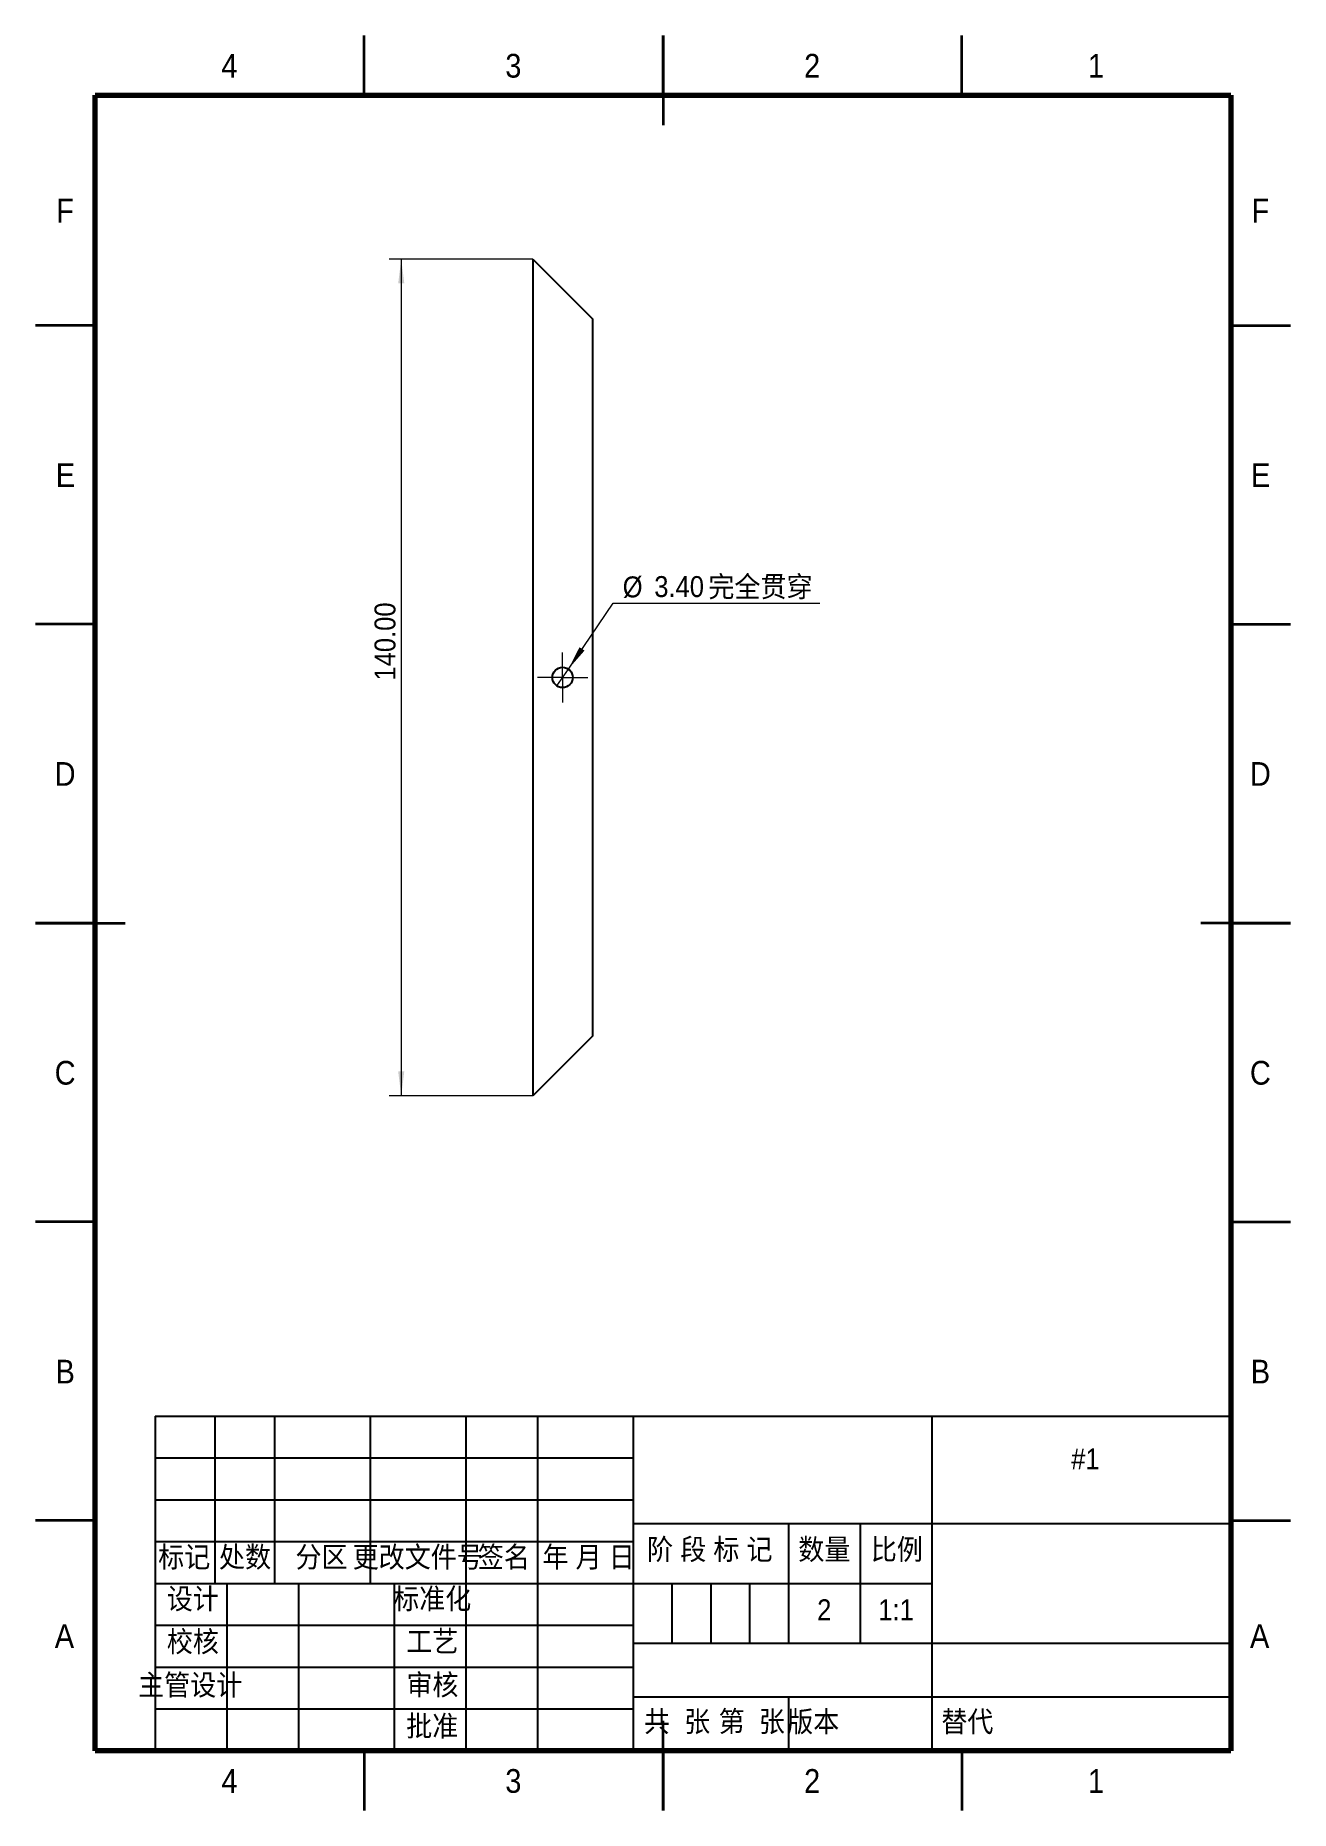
# Model space of a CAD drawing. Header units: millimetres. Extents: x 0 to 210, y 0 to 297.
import ezdxf

# ---------------------------------------------------------------- set-up
doc = ezdxf.new("R2010")
doc.units = ezdxf.units.MM
for name, color, linetype in [('10', 7, 'Continuous'), ('5', 7, 'Continuous'), ('SLD-0', 7, 'Continuous')]:
    doc.layers.add(name, color=color, linetype=linetype)
doc.styles.add('SLDTEXTSTYLE0', font='GOTHIC.TTF', dxfattribs={"width": 0.913})
doc.styles.add('SLDTEXTSTYLE1', font='GOTHIC.TTF', dxfattribs={"width": 0.913, "bigfont": 'bigfont'})
doc.dimstyles.new('SLDDIMSTYLE0', dxfattribs={"dimtxt": 3.5, "dimasz": 4.08, "dimexe": 0, "dimexo": 0.0625, "dimgap": 0.875, "dimtad": 1, "dimrnd": 1e-09, "dimzin": 4, "dimdsep": 46, "dimtxsty": 'SLDTEXTSTYLE0', "dimsah": 1, "dimcen": 0.09, "dimadec": 0, "dimazin": 1, "dimtfac": 1, "dimtofl": 0, "dimtmove": 0, "dimatfit": 3, "dimfxl": 1, "dimfrac": 2, "dimtolj": 1, "dimtzin": 12, "dimarcsym": 0})
doc.dimstyles.new('SLDDIMSTYLE1', dxfattribs={"dimtxt": 3.5, "dimasz": 4.08, "dimexe": 0, "dimexo": 0.0625, "dimgap": 0.875, "dimtad": 0, "dimtih": 1, "dimtoh": 1, "dimrnd": 1e-09, "dimzin": 4, "dimdsep": 46, "dimtxsty": 'SLDTEXTSTYLE0', "dimblk1": 'NONE', "dimsah": 1, "dimcen": 0, "dimadec": 0, "dimazin": 1, "dimtfac": 1, "dimtmove": 0, "dimatfit": 3, "dimldrblk": 'NONE', "dimfxl": 1, "dimfrac": 2, "dimtolj": 1, "dimtzin": 12, "dimarcsym": 0})

# ---------------------------------------------------------------- blocks, each defined once
blk = doc.blocks.new('_D')
at = {"color": 7, "linetype": 'Continuous', "lineweight": 0}
for p, q in [((83.2, 259.59), (59.2, 259.59)), ((61.2, 259.59), (61.2, 119.59)), ((83.2, 119.59), (59.2, 119.59))]:
    blk.add_line(p, q, dxfattribs=at)
at = {"color": 7, "linetype": 'Continuous', "lineweight": 18}
for points in [[(61.2, 259.59), (60.69, 255.51), (61.71, 255.51)], [(61.2, 119.59), (61.71, 123.67), (60.69, 123.67)]]:
    blk.add_solid(points, dxfattribs=at)
at = {"color": 7, "linetype": 'Continuous', "lineweight": 18, "insert": (56.73, 189.07), "char_height": 3.5, "attachment_point": 1, "rotation": 90, "style": 'SLDTEXTSTYLE0'}
blk.add_mtext('140.00', dxfattribs=at)
blk = doc.blocks.new('_D_1')
at = {"color": 7, "linetype": 'Continuous', "lineweight": 0}
for p, q in [((89.16, 190.99), (96.67, 202.02)), ((96.67, 202.02), (131.25, 202.02)), ((87.24, 188.18), (89.16, 190.99))]:
    blk.add_line(p, q, dxfattribs=at)
at = {"color": 7, "linetype": 'Continuous', "lineweight": 18}
blk.add_solid([(89.16, 190.99), (91.87, 194.08), (91.03, 194.65)], dxfattribs=at)
at = {"color": 7, "linetype": 'Continuous', "lineweight": 18, "char_height": 3.5, "attachment_point": 1}
for s, insert, style in [('%%c', (98.26, 206.49), 'SLDTEXTSTYLE0'), ('3.40', (103.54, 206.54), 'SLDTEXTSTYLE0'), ('完全贯穿', (112.59, 206.54), 'SLDTEXTSTYLE1')]:
    blk.add_mtext(s, dxfattribs=dict(at, insert=insert, style=style))
blk = doc.blocks.new('_None')
blk = doc.blocks.new('SW_CENTERMARKSYMBOL_0')
at = {"color": 0, "linetype": 'Continuous', "lineweight": 18}
for p, q in [((0, 2.5), (0, 4.2)), ((-2.5, 0), (-4.2, 0)), ((0, 0), (-2.5, 0)), ((0, 0), (0, 2.5)), ((0, 0), (0, -2.5)), ((0, 0), (2.5, 0)), ((2.5, 0), (4.2, 0)), ((0, -2.5), (0, -4.2))]:
    blk.add_line(p, q, dxfattribs=at)

msp = doc.modelspace()

# ---------------------------------------------------------------- linework, layer by layer
at = {"color": 7, "linetype": 'Continuous', "lineweight": 35}
for p, q in [((55, 287), (55, 297)), ((105, 297), (105, 282)), ((105, 287), (105, 297)), ((155, 287), (155, 297)), ((10, 248.5), (0, 248.5)), ((200, 248.5), (210, 248.5)), ((10, 198.5), (0, 198.5)), ((200, 198.5), (210, 198.5)), ((0, 148.5), (15, 148.5)), ((10, 148.5), (0, 148.5)), ((210, 148.5), (195, 148.5)), ((200, 148.5), (210, 148.5)), ((10, 98.5), (0, 98.5)), ((200, 98.5), (210, 98.5)), ((10, 48.5), (0, 48.5)), ((200, 48.5), (210, 48.5)), ((105, 0), (105, 15)), ((55, 10), (55, 0)), ((105, 10), (105, 0)), ((155, 10), (155, 0))]:
    msp.add_line(p, q, dxfattribs=at)
at = {"color": 7, "linetype": 'Continuous', "lineweight": 70}
for p, q in [((10, 10), (10, 287)), ((10, 287), (200, 287)), ((200, 287), (200, 10)), ((200, 10), (10, 10))]:
    msp.add_line(p, q, dxfattribs=at)
at = {"color": 7, "linetype": 'Continuous', "lineweight": 25}
for p, q in [((83.199, 259.588), (93.199, 249.588)), ((83.199, 259.588), (83.199, 119.588)), ((93.199, 249.588), (93.199, 129.588)), ((93.199, 129.588), (83.199, 119.588))]:
    msp.add_line(p, q, dxfattribs=at)
msp.add_circle((88.199, 189.588), 1.7, dxfattribs=at)
at = {"layer": '10', "color": 7, "lineweight": 25}
for p, q in [((30, 66), (30, 38)), ((40, 66), (40, 38)), ((56, 66), (56, 38)), ((72, 66), (72, 10)), ((84, 66), (84, 10)), ((100, 66), (100, 10)), ((150, 66), (150, 38)), ((100, 48), (200, 48)), ((125.986, 48), (125.986, 28)), ((138, 48), (138, 28)), ((20, 45), (100, 45)), ((20, 38), (150, 38)), ((32, 38), (32, 10)), ((44, 38), (44, 10)), ((60, 38), (60, 10)), ((150, 38), (150, 10)), ((20, 31), (100, 31)), ((100, 28), (200, 28)), ((20, 24), (100, 24)), ((100, 19), (200, 19)), ((20, 17), (100, 17))]:
    msp.add_line(p, q, dxfattribs=at)
at = {"layer": '10', "color": 7}
for p, q in [((20, 59), (100, 59)), ((20, 52), (100, 52))]:
    msp.add_line(p, q, dxfattribs=at)
at = {"layer": '5', "color": 7, "lineweight": 25}
for q in [(200, 66), (20, 10)]:
    msp.add_line((20, 66), q, dxfattribs=at)
at = {"layer": 'SLD-0'}
for p, q in [((106.5, 38), (106.5, 28)), ((113, 38), (113, 28)), ((119.5, 38), (119.5, 28))]:
    msp.add_line(p, q, dxfattribs=at)
at = {"layer": 'SLD-0', "lineweight": 25}
msp.add_line((125.986, 19), (125.986, 10), dxfattribs=at)

# ---------------------------------------------------------------- block references
at = {"color": 7, "linetype": 'Continuous', "lineweight": 0}
msp.add_blockref('SW_CENTERMARKSYMBOL_0', (88.199, 189.588), dxfattribs=at)

# ---------------------------------------------------------------- texts
at = {"color": 7, "linetype": 'Continuous', "lineweight": 0, "char_height": 3.969, "attachment_point": 2, "style": 'SLDTEXTSTYLE0'}
for s, insert in [('4', (32.46, 293.925)), ('3', (79.96, 293.925)), ('2', (129.96, 293.925)), ('1', (177.46, 293.925)), ('F', (4.958, 269.675)), ('F', (204.958, 269.675)), ('E', (5.008, 225.425)), ('E', (205.008, 225.425)), ('D', (4.953, 175.425)), ('D', (204.953, 175.425)), ('C', (4.959, 125.425)), ('C', (204.959, 125.425)), ('B', (4.971, 75.425)), ('B', (204.971, 75.425)), ('A', (4.84, 31.175)), ('A', (204.84, 31.175)), ('4', (32.46, 6.925)), ('3', (79.96, 6.925)), ('2', (129.96, 6.925)), ('1', (177.46, 6.925))]:
    msp.add_mtext(s, dxfattribs=dict(at, insert=insert))
at = {"layer": '10', "char_height": 3.5, "attachment_point": 2}
for s, insert, style in [('#1', (175.681, 60.58), 'SLDTEXTSTYLE0'), ('标记', (24.891, 44.176), 'SLDTEXTSTYLE1'), ('处数', (35.062, 44.176), 'SLDTEXTSTYLE1'), ('分区', (47.869, 44.176), 'SLDTEXTSTYLE1'), ('更改文件号', (63.961, 44.176), 'SLDTEXTSTYLE1'), ('签名', (78.363, 44.176), 'SLDTEXTSTYLE1'), ('年 月 日', (92.565, 44.176), 'SLDTEXTSTYLE1'), ('阶 段 标 记', (112.83, 45.453), 'SLDTEXTSTYLE1'), ('数量', (132, 45.453), 'SLDTEXTSTYLE1'), ('比例', (144.131, 45.453), 'SLDTEXTSTYLE1'), ('设计', (26.329, 37.193), 'SLDTEXTSTYLE1'), ('标准化', (66.377, 37.193), 'SLDTEXTSTYLE1'), ('2', (131.989, 35.338), 'SLDTEXTSTYLE0'), ('1:1', (143.992, 35.338), 'SLDTEXTSTYLE0'), ('校核', (26.331, 30.015), 'SLDTEXTSTYLE1'), ('工艺', (66.405, 30.057), 'SLDTEXTSTYLE1'), ('主管设计', (25.885, 22.763), 'SLDTEXTSTYLE1'), ('审核', (66.421, 22.789), 'SLDTEXTSTYLE1'), ('批准', (66.387, 15.9), 'SLDTEXTSTYLE1'), ('共  张 ', (107.355, 16.66), 'SLDTEXTSTYLE1'), ('第  张', (119.854, 16.66), 'SLDTEXTSTYLE1'), ('版本', (130.138, 16.634), 'SLDTEXTSTYLE1')]:
    msp.add_mtext(s, dxfattribs=dict(at, insert=insert, style=style))
at = {"layer": 'SLD-0', "insert": (151.561, 16.634), "char_height": 3.5, "attachment_point": 1, "style": 'SLDTEXTSTYLE1'}
msp.add_mtext('替代', dxfattribs=at)

# ---------------------------------------------------------------- dimensions: what is measured, and where the dimension line sits
at = {"color": 7, "linetype": 'Continuous', "lineweight": 18}
dim = msp.add_linear_dim(base=(61.199, 119.588), p1=(83.199, 259.588), p2=(83.199, 119.588), angle=90, dimstyle='SLDDIMSTYLE0', dxfattribs=at)
dim.commit()
dim.dimension.update_dxf_attribs({"geometry": '_D', "text_midpoint": (61.199, 196.177), "dimtype": 160})
dim = msp.add_diameter_dim_2p(p1=(87.241, 188.183), p2=(89.156, 190.993), text='<>完全贯穿', dimstyle='SLDDIMSTYLE1', dxfattribs=at)
dim.commit()
dim.dimension.update_dxf_attribs({"geometry": '_D_1', "text_midpoint": (114.755, 204.824), "dimtype": 163})

doc.saveas('drawing.dxf')
